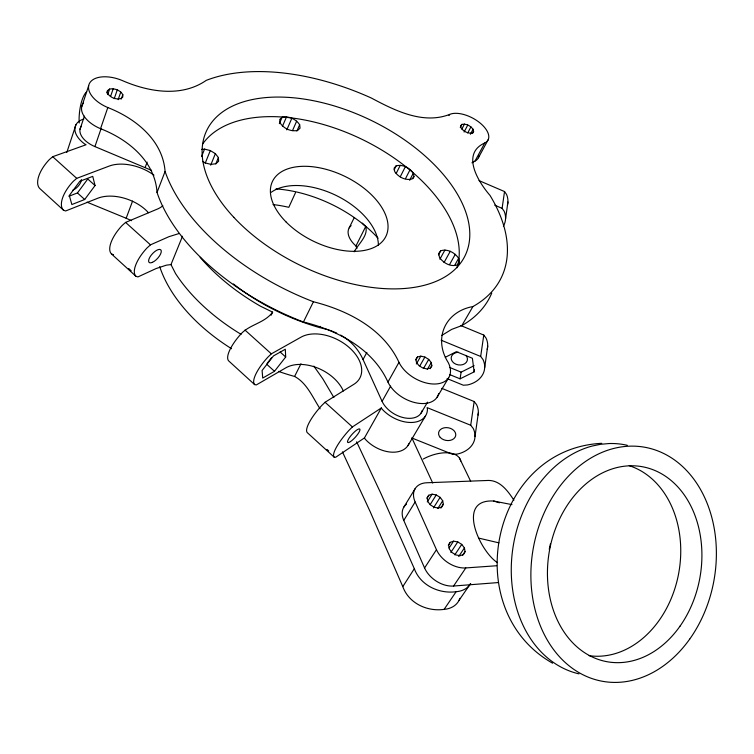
<?xml version="1.0" encoding="UTF-8"?>
<svg xmlns="http://www.w3.org/2000/svg" width="754" height="754" viewBox="0 0 754 754"><rect width="100%" height="100%" fill="white"/><g stroke="black" fill="none" stroke-linecap="round" stroke-linejoin="round"><path stroke-width="1.13" d="M122.808 94.627L122.761 97.078L120.668 98.68C115.692 99.679 109.999 97.596 107.417 93.1L107.492 90.65L109.613 89.057C114.57 88.095 120.216 90.169 122.808 94.627L121.271 99.038M475.001 436.604L478.347 412.796M484.69 367.584L487.706 346.105M505.566 218.858L507.932 201.997M411.807 437.97L452.636 454.342L457.169 454.087A27.964 20.716 9.4 0 0 473.21 428.423L470.722 425.265L474.162 401.533L441.787 388.357M447.103 378.593L463.333 385.219L467.65 384.926A26.55 20.405 9.2 0 0 483.022 359.554L480.675 356.472L483.776 335.068L460.637 325.483M503.389 226.162A23.506 19.463 8.5 0 0 504.162 211.243L502.107 208.349L504.539 191.563L479.007 180.602M449.507 374.512L460.072 378.838L474.143 371.863L474.473 369.639M460.072 378.838L461.128 372.146L474.134 365.681M81.658 106.936L88.661 85.739M66.804 152.459L76.013 124.608M80.018 129.254L84.382 116.173M106.738 92.865L107.492 90.65M107.718 94.599L109.613 89.057M110.546 96.503L113.194 88.765M438.649 393.711A28.737 18.105 29.9 0 1 415.275 402.683A28.737 18.105 29.9 0 1 387.942 382.071C372.862 348.546 337.528 330.393 303.428 321.996A184.447 105.833 25.8 0 1 157.03 192.44C155.079 161.13 127.841 139.217 100.546 128.698L107.813 107.549A27.672 15.221 20.5 0 1 89.519 83.298A27.672 15.221 20.5 0 1 122.261 80.537C148.359 91.913 181.328 97.662 206.247 80.367A186.361 104.929 25.9 0 1 371.222 97.973C394.568 110.395 422.881 124.749 449.591 114.448A23.798 12.064 28.1 0 1 479.836 122.808A23.798 12.064 28.1 0 1 484.794 142.958L474.992 161.092L471.929 162.826M151.611 170.395L94.919 146.587L101.13 128.51M114.24 98.661L117.294 89.83M118.124 99.688L120.81 91.969M131.592 220.686L126.163 218.255L132.572 201.092M145.154 167.454L147.153 162.091M157.03 192.44L165.079 171.469C162.826 139.98 135.202 118.237 107.813 107.549M201.61 156.464L204.551 149.113L210.309 150.564L215.371 153.656L218.406 157.567L218.603 161.262L215.88 163.759L210.941 164.372L205.135 162.921L202.572 161.365M205.239 163.137L210.309 150.564M210.696 165.164L215.371 153.656M241.063 334.324A153.854 92.299 25.7 0 1 175.531 273.532L170.979 264.588L182.506 236.238M215.842 163.844L218.406 157.567M279.366 123.656L282.119 117.266C288.773 115.777 295.983 119.104 299.668 124.74L300.054 128.142L297.717 130.404C291.035 131.959 283.749 128.585 280.073 122.902L279.734 119.5L282.119 117.266M282.42 126.361L286.567 116.804M286.793 129.867L291.892 118.208M292.486 130.64L296.68 121.111M296.859 131.092L299.668 124.74M295.493 192.675L288.81 207.312A106.502 64.863 25.6 0 0 273.052 204.57M271.148 315.219L272.618 312.128L260.63 306.284A156.342 91.234 25.8 0 1 200.14 257.284M349.168 227.897L354.21 217.68M303.428 321.996L313.419 301.751A186.361 104.929 25.9 0 1 165.079 171.469M356.906 248.566L355.954 245.964L365.709 226.511A24.09 13.647 27.1 0 1 362.354 223.146M394.097 169.942L396.152 165.833C402.683 164.108 409.611 167.784 413.305 173.147L413.974 176.625L412.928 178.67M396.17 173.458L400.289 165.267M278.462 371.373A147.256 89.801 25.6 0 0 294.588 376.444L300.978 363.758M233.391 283.947A151.13 88.19 25.8 0 0 319.564 327.566L320.167 326.35M400.242 176.822L405.416 166.596M405.492 178.67L410.176 169.48M409.648 180.291L413.305 173.147M448.998 115.598L449.591 114.448M460.26 127.417L461.844 124.372C466.132 123.364 470.543 125.852 473.069 129.236L473.606 131.45L472.532 133.467M461.816 129.113L464.473 124.061M464.078 132.035L467.8 124.975M467.744 132.921L470.948 126.861M470.392 134.278L473.069 129.236M422.278 410.402A22.733 14.58 29.9 0 1 403.654 417.688A22.733 14.58 29.9 0 1 382.089 401.354L363.032 359.517L366.868 352.391M478.394 157.793L488.187 139.697M465.077 551.626L463.531 554.463L460.176 555.689L455.916 554.953L451.91 552.456L449.233 548.865L448.611 545.17L450.195 542.362L453.54 541.165L457.772 541.909L461.75 544.388L464.417 547.941L465.077 551.626L462.522 555.434M438.47 254.899L440.732 250.78C447.527 248.537 454.841 252.665 458.639 258.292L459.459 262.166L457.16 266.266M439.874 259.225L444.964 249.979M444.04 262.543L450.279 251.271M449.582 264.541L455.275 254.305M387.942 382.071L398.979 362.316C383.437 328.64 347.811 310.422 313.419 301.751M454.624 265.455L458.639 258.292M382.089 401.354L390.638 386.133M343.343 391.006A36.324 23.902 27.2 0 0 285.823 367.829L256.313 384.926L254.654 384.606A28.463 8.765 -47.7 0 1 267.934 357.104L271.355 353.843L301.053 337.142A36.965 23.694 27.3 0 1 349.432 347.707A36.965 23.694 27.3 0 1 353.928 384.267L325.059 402.259L321.638 405.605A28.822 7.625 -47.9 0 0 307.34 432.683L334.173 457.169L335.634 457.282L364.436 437.942L381.354 407.942L382.316 409.365A28.426 18.219 29.9 0 0 411.081 422.485A28.426 18.219 29.9 0 0 427.443 409.017L427.094 407.612L470.722 425.265M415.84 359.912L417.509 356.972L420.798 356.161L424.898 357.047L428.724 359.394L431.269 362.58L431.844 365.756L430.148 368.687M416.34 363.993L420.798 356.161M419.865 365.841L424.898 357.047M423.673 368.178L428.724 359.394M427.32 369.413L431.269 362.58M441.75 335.445L451.674 329.394L461.834 325.587L472.928 306.548A186.361 104.929 25.9 0 0 489.996 195.399C478.46 182.129 460.59 153.778 484.794 142.958M443.305 504.285L441.74 506.952L438.423 508.055L434.238 507.291L430.317 504.85L427.735 501.41L427.169 497.894L428.762 495.255L432.08 494.181L436.236 494.954L440.119 497.357L442.702 500.769L443.305 504.285L440.864 508.121M421.062 413.154L427.546 402.136M407.999 445.52L425.492 415.972M437.16 397.141L448.668 377.716M403.871 507.074L415.152 488.649M497.951 582.588L453.578 586.028A23.987 16.673 34.7 0 1 424.577 567.979L403.767 520.411L415.143 501.985A23.657 15.919 32.8 0 1 426.821 482.758L488.564 480.439C500.326 480.477 508.111 491.278 513.889 500.194M426.962 498.149L428.762 495.255M427.264 501.891L432.08 494.181M430.195 504.577L436.236 494.954M433.446 507.932L440.119 497.357M437.838 508.46L442.702 500.769M459.931 598.308A30.546 21.555 34.9 0 1 444.115 609.373C427.216 611.824 408.734 603.294 402.796 586.621L414.323 568.695L381.053 493.785L356.633 441.816M424.577 567.979L436.462 549.694L415.143 501.985M448.31 545.236L450.195 542.362M449.148 547.866L453.54 541.165M450.835 552.428L457.772 541.909M454.785 554.887L461.75 544.388M458.696 556.518L464.417 547.941M431.844 365.756L430.28 368.084L427 368.923L422.871 368.037L419.007 365.671L416.462 362.457L415.925 359.272L417.509 356.972M453.578 586.028L465.812 567.932L496.632 565.745M444.115 609.373L456.132 591.711A30.895 21.48 34.7 0 0 470.656 583.605M459.092 600.259L470.553 583.568M459.459 262.166L457.499 264.899C450.675 267.236 443.277 263.042 439.488 257.359L438.715 253.476L440.732 250.78M354.201 251.798C358.141 244.164 368.574 235.644 365.709 226.511M68.868 196.266L77.445 192.939L87.775 179L95.051 185.541L84.693 199.499L71.866 204.541L69.302 195.503L79.82 181.28L92.742 176.37L95.051 185.541M272.618 312.128C265.097 322.703 250.394 324.305 241.582 333.306A28.294 9.302 -47.6 0 0 228.792 361.006L254.654 384.606M267.255 363.221L271.449 357.867M274.494 371.288L285.691 357L285.314 349.234L273.495 355.907L262.1 370.478L262.722 378.074L274.494 371.288L266.558 364.107M473.606 131.45L472.409 132.93C468.111 133.967 463.672 131.46 461.146 128.057L460.628 125.833L461.844 124.372M413.974 176.625L411.986 179C405.426 180.79 398.432 177.067 394.738 171.658L394.116 168.17L396.152 165.833M381.354 407.942L352.41 426.934L348.998 430.317A29.001 7.04 -48 0 0 334.173 457.169M179.216 233.476L168.896 236.699L150.47 244.843L147.049 247.925A27.672 11.206 -47.3 0 0 135.974 276.313L137.916 276.925L156.191 268.518L166.408 265.154L170.979 264.588M162.826 205.701A35.9 21.244 20.9 0 1 157.407 209.065L125.588 222.411L122.167 225.455A27.512 11.687 -47.2 0 0 111.535 254.013L135.974 276.313M153.967 175.173A35.9 21.244 20.9 0 0 109.189 166.078L76.72 178.349L73.298 181.318A27.191 12.62 -46.9 0 0 63.515 210.196L65.617 210.979L97.784 198.236A35.306 21.461 20.5 0 1 148.444 212.713M83.854 119.009A27.087 15.457 20.1 0 0 84.505 143.873L86.079 144.749L52.714 156.7L49.293 159.641A27.031 13.063 -46.8 0 0 39.924 188.67L63.515 210.196M445.303 357.273L456.387 351.675L472.4 358.263L474.143 371.863M472.928 306.548C445.02 311.619 433.013 338.725 448.328 362.721A29.057 17.992 29.8 0 1 434.106 384.022A29.057 17.992 29.8 0 1 398.979 362.316M201.591 149.452L204.551 149.113M601.749 443.324C491.108 448.762 457.989 609.788 552.597 663.2M456.132 591.711C439.064 594.039 420.468 585.443 414.323 568.695M511.966 504.624L493.644 501.033C455.463 498.809 479.996 551.589 497.386 562.607M493.644 501.033L499.431 502.786M319.564 327.566L327.264 329.507M478.545 538.073L498.95 542.861M328.16 329.8L329.96 330.393M111.535 254.013L113.534 254.682M330.855 330.695L333.428 331.694M449.563 367.415L461.128 372.146M86.993 202.157L126.163 218.255M441.128 340.186L480.675 356.472M494.737 205.192L502.107 208.349M334.286 332.024L336.736 333.127M294.588 376.444C307.019 383.07 312.674 397.537 320.101 408.819M340.657 335.115L342.618 336.293M343.607 336.878C352.137 342.297 358.895 350.308 363.032 359.517M280.111 351.986L285.691 357M52.714 156.7L76.72 178.349M125.588 222.411L150.47 244.843M245.003 330.082L271.355 353.843M325.059 402.259L352.41 426.934M77.445 192.939L84.693 199.499M128.67 268.49L131.187 270.79M327 449.403L328.725 450.977M474.162 401.533L476.594 404.662A27.474 20.612 9.4 0 1 478.074 415.077M313.834 366.114L322.825 378.81L333.862 397.509M483.776 335.068L486.076 338.122A26.117 20.292 9.1 0 1 487.178 349.479M504.539 191.563L506.556 194.438A23.167 19.331 8.4 0 1 507.433 205.211M364.436 437.942L365.379 439.356A27.926 18.379 29.9 0 0 390.214 452.051A27.926 18.379 29.9 0 0 408.96 443.71M342.439 451.891L370.289 511.938L402.796 586.621M459.431 458.017L470.656 481.25M412.004 438.206L432.73 483.078M79.264 122.977L79.076 118.896A25.872 8.737 -86.4 0 1 86.672 91.771M423.192 459.054A30.132 15.947 -25 0 1 460.76 461.024M465.812 567.932A24.26 16.607 34.5 0 1 436.462 549.694M403.767 520.411A23.393 15.994 32.9 0 1 406.472 504.153M550.335 543.992A24.251 19.463 -79.1 0 1 549.223 549.176M627.319 445.303A116.832 90.932 -79.6 0 0 609.053 443.541L600.58 444.304L592.107 446.057A116.832 90.932 -79.6 0 0 511.504 561.523A116.832 90.932 -79.6 0 0 578.959 673.859M629.232 465.68A97.341 75.749 -79.6 0 1 678.063 576.49A97.341 75.749 -79.6 0 1 589.119 655.688M271.063 192.402A62.394 36.324 25.8 0 1 336.67 195.71A62.394 36.324 25.8 0 1 378.395 245.427M94.919 146.587A21.677 12.375 20.1 0 1 81.404 126.172M276.021 188.886A102.403 61.338 25.7 0 1 378.112 238.207M465.915 355.37A8.19 6.315 9.2 0 1 462.881 364.597A8.19 6.315 9.2 0 1 451.486 359.912A8.19 6.315 9.2 0 1 458.451 352.297M81.385 179.556A8.417 3.949 -46.9 0 1 72.836 190.159M202.553 144.118A142.082 81.385 25.9 0 1 362.231 139.443A142.082 81.385 25.9 0 1 457.113 267.736M491.768 293.042A184.447 105.833 25.8 0 1 461.834 325.587M479.016 155.362A23.581 12.196 28 0 1 474.992 161.092M100.546 128.698A27.38 15.344 20.3 0 1 83.402 103.119M231.535 348.706A147.256 89.801 25.6 0 1 159.716 266.662M355.954 245.964A23.845 13.77 27.1 0 1 351.11 225.616M689.703 639.109A118.915 91.762 -79.7 0 0 646.913 447.669A118.915 91.762 -79.7 0 0 534.218 606.028A118.915 91.762 -79.7 0 0 689.703 639.109M680.08 626.093A99.076 76.427 -79.8 0 0 643.633 466.98A99.076 76.427 -79.8 0 0 550.363 599.59A99.076 76.427 -79.8 0 0 680.08 626.093M285.973 221.864A63.025 36.032 25.9 0 0 385.398 237.312A63.025 36.032 25.9 0 0 316.265 167.237A63.025 36.032 25.9 0 0 285.973 221.864M440.213 437.386A8.671 6.418 9.5 0 0 455.048 437.292A8.671 6.418 9.5 0 0 446.245 427.603A8.671 6.418 9.5 0 0 440.213 437.386M350.459 441.599A8.991 2.177 -48 0 0 359.969 429.761A8.991 2.177 -48 0 0 350.798 435.821A8.991 2.177 -48 0 0 350.459 441.599M152.468 262.326A8.577 3.468 -47.3 0 0 161.252 250.771A8.577 3.468 -47.3 0 0 151.12 255.295A8.577 3.468 -47.3 0 0 152.468 262.326M233.806 217.322A143.552 80.687 25.9 0 0 461.891 261.223A143.552 80.687 25.9 0 0 312.071 100.452A143.552 80.687 25.9 0 0 233.806 217.322"/></g></svg>
